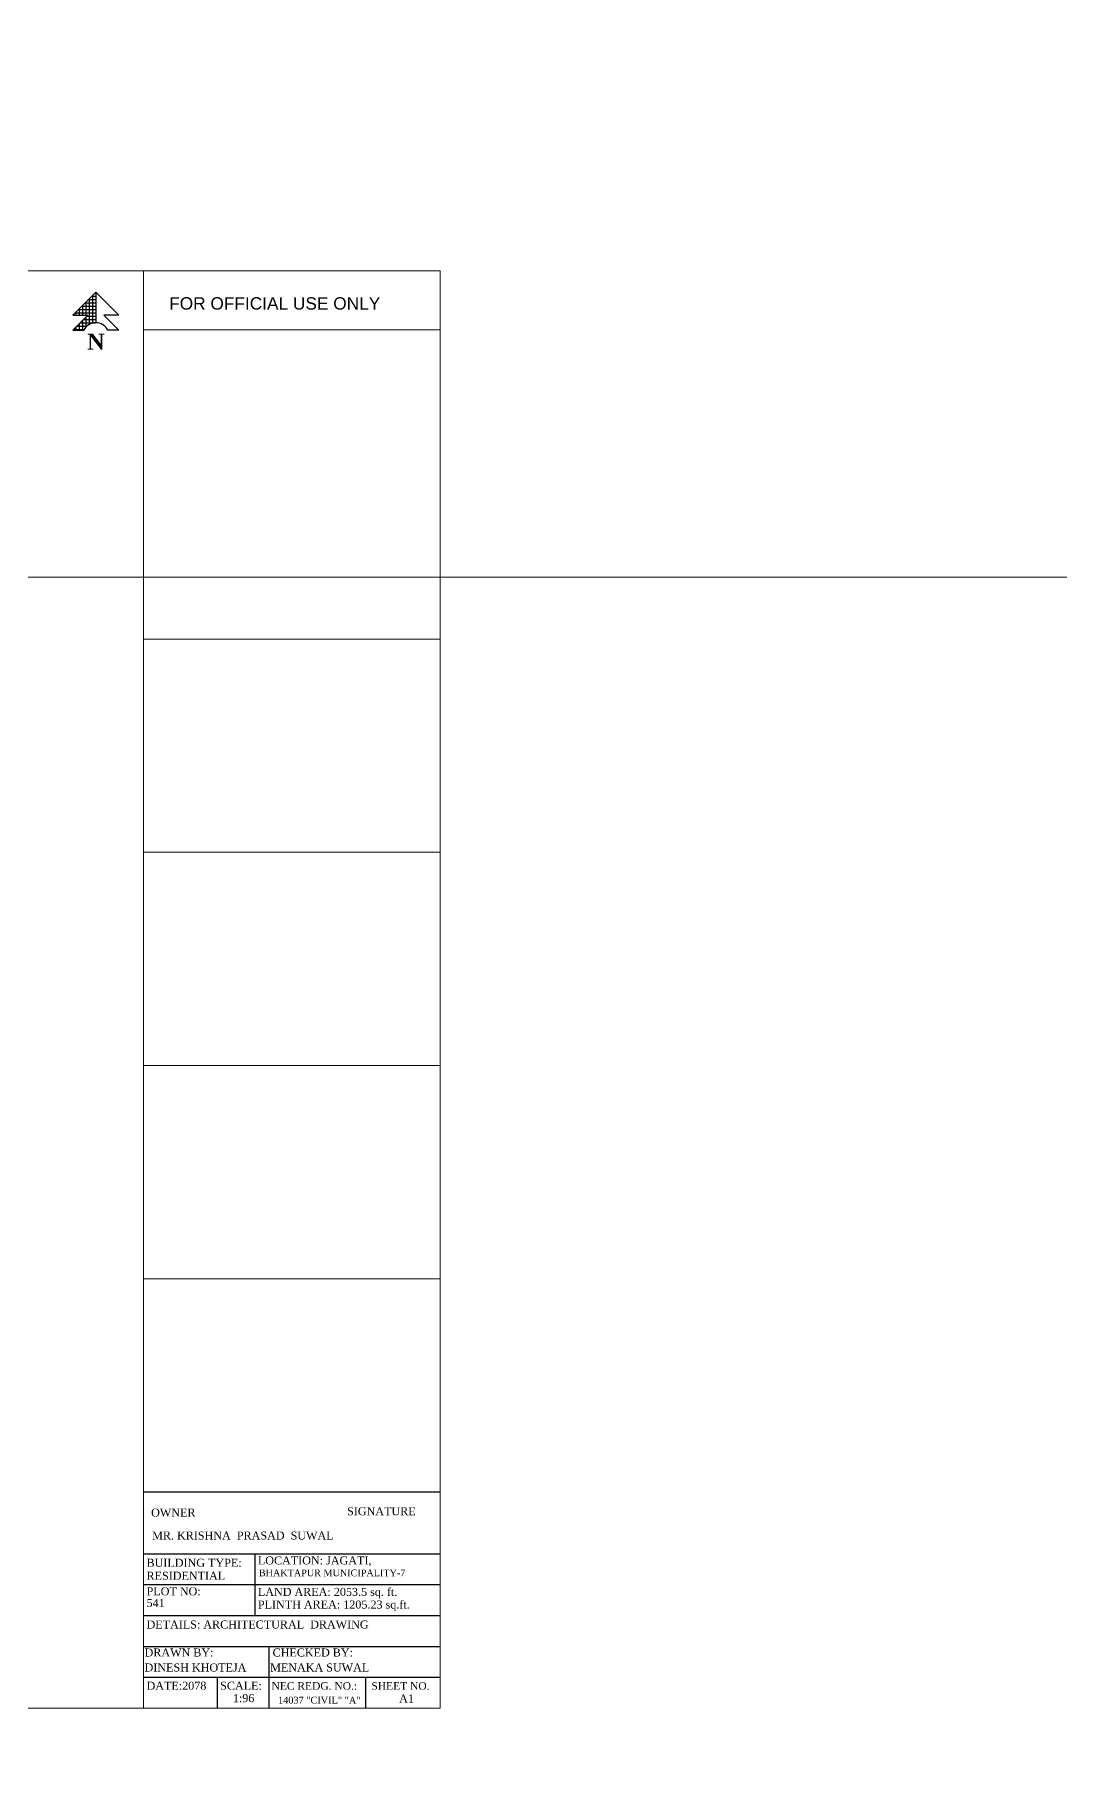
# Model space of a CAD drawing. Header units: inches. Extents: x 6873 to 34015, y -4436 to 8204.
# Drawn here: x 13925 to 15462, y -624 to 1971 of the extents above; entities that cross this region are included whole.
import ezdxf

# ---------------------------------------------------------------- set-up
doc = ezdxf.new("R2010")
doc.units = ezdxf.units.IN
doc.header["$LTSCALE"] = 5
doc.header["$MEASUREMENT"] = 0
for name, color, linetype, lineweight in [('1', 7, 'Continuous', 25), ('A-WALL', 7, 'Continuous', 9), ('Dimension', 7, 'Continuous', 18), ('ele1', 21, 'Continuous', 20)]:
    doc.layers.add(name, color=color, linetype=linetype, lineweight=lineweight)
doc.layers.add('dim line', color=7, linetype='Continuous', lineweight=15, true_color=0xfab2b2)
doc.layers.add('TEXT', color=6, linetype='Continuous')
doc.layers.add('WALL', color=7, linetype='Continuous')
doc.styles.add('ordinary', font='times.ttf')
doc.styles.get("Standard").update_dxf_attribs({"font": 'arial.ttf'})
doc.dimstyles.new('Copy of 96', dxfattribs={"dimtxt": 7, "dimasz": 4, "dimexe": 0.5, "dimexo": 0.5, "dimgap": 3, "dimtad": 1, "dimdec": 1, "dimzin": 11, "dimdsep": 46, "dimlunit": 4, "dimtxsty": 'ordinary', "dimblk": 'OBLIQUE', "dimcen": 0.09, "dimse1": 1, "dimse2": 1, "dimclrt": 6, "dimazin": 0, "dimtfac": 1, "dimtdec": 1, "dimtix": 1, "dimtmove": 2, "dimatfit": 3, "dimldrblk": 'leader', "dimfxl": 0.5, "dimfxlon": 1, "dimtolj": 1, "dimtzin": 0, "dimarcsym": 0})

# ---------------------------------------------------------------- blocks, each defined once
blk = doc.blocks.new('SDEGH')
at = {"layer": 'TEXT'}
h = blk.add_hatch(dxfattribs=at)
h.set_pattern_fill('NET', color=256, scale=40, style=0)
h.set_pattern_definition([(0, (43922.391, -13181.093), (0, 5), []), (90, (43922.391, -13181.093), (-5, 3e-16), [])])
h.paths.add_polyline_path([(52300.8, -9226.1), (52266.3, -9260.6), (52288.8, -9260.6), (52266.3, -9283.1), (52282.8, -9283.1, -0.284572), (52300.8, -9272)])
blk.add_line((52300.8, -9226.1), (52300.8, -9272), dxfattribs=at)
at = {"layer": 'WALL'}
for p, q in [((52266.3, -9260.6), (52300.8, -9226.1)), ((52335.4, -9260.6), (52300.8, -9226.1)), ((52266.3, -9260.6), (52288.8, -9260.6)), ((52266.3, -9283.1), (52288.8, -9260.6)), ((52335.4, -9260.6), (52312.9, -9260.6)), ((52335.4, -9283.1), (52312.9, -9260.6)), ((52266.3, -9283.1), (52282.8, -9283.1)), ((52335.4, -9283.1), (52318.8, -9283.1))]:
    blk.add_line(p, q, dxfattribs=at)
blk.add_arc((52300.8, -9292), 20.1, 26.4605, 153.5395, dxfattribs=at)
at = {"layer": 'Defpoints', "insert": (52287.7, -9288.2), "char_height": 24, "width": 23.16, "attachment_point": 1}
blk.add_mtext('{\\fTimes New Roman|b1|i0|c0|p18;N}', dxfattribs=at)
blk = doc.blocks.new('oblique')
at = {"color": 0, "lineweight": -2}
blk.add_line((0.25, 0.25), (-0.25, -0.25), dxfattribs=at)
at = {"layer": 'dim line', "lineweight": 9}
for p, q in [((-0.4375, 0), (0.4375, 0)), ((0, 0.4375), (0, -0.4375))]:
    blk.add_line(p, q, dxfattribs=at)
blk = doc.blocks.new('*D297')
at = {"layer": 'A-WALL', "color": 0, "lineweight": -2, "ltscale": 50, "transparency": 16777216}
blk.add_line((9737.6, 1324.5), (9837.1, 1152.6), dxfattribs=at)
at = {"layer": 'Defpoints', "color": 0, "ltscale": 50, "transparency": 16777216}
for p in [(14304.7, 3967.7), (9835.3, 1151.6), (9837.1, 1152.6)]:
    blk.add_point(p, dxfattribs=at)
at = {"layer": 'A-WALL', "color": 0, "lineweight": -2, "ltscale": 50, "transparency": 16777216, "xscale": 4, "yscale": 4, "zscale": 4}
for p, rotation in [((9737.6, 1324.5), 120.0600944710371), ((9837.1, 1152.6), 300.0600944710371)]:
    blk.add_blockref('oblique', p, dxfattribs=dict(at, rotation=rotation))
at = {"layer": 'A-WALL', "color": 6, "ltscale": 50, "transparency": 16777216, "insert": (9793, 1241.8), "char_height": 7, "attachment_point": 5, "rotation": 300.0601, "style": 'ordinary'}
blk.add_mtext('\\A1;16\'-7"', dxfattribs=at)
blk = doc.blocks.new('_OBLIQUE')
at = {"color": 0, "linetype": 'ByBlock'}
blk.add_line((-0.5, -0.5), (0.5, 0.5), dxfattribs=at)
blk = doc.blocks.new('leader')
at = {"layer": 'Dimension'}
for p, q in [((-4.42, 0), (4.42, 0)), ((0, -4.33), (0, 4.33))]:
    blk.add_line(p, q, dxfattribs=at)

msp = doc.modelspace()

# ---------------------------------------------------------------- linework, layer by layer
at = {"layer": '1'}
for p, q in [((14088.37, -214.22), (14533.02, -214.22)), ((14088.37, -306.85), (14533.02, -306.85)), ((14255.19, -306.85), (14255.19, -399.49)), ((14088.37, -353.17), (14533.02, -353.17)), ((14088.37, -399.49), (14533.02, -399.49)), ((14088.37, -445.81), (14533.02, -445.81)), ((14276.46, -445.81), (14276.46, -538.44)), ((14088.37, -492.12), (14533.02, -492.12)), ((14199.53, -538.44), (14199.53, -492.12)), ((14421.86, -538.44), (14421.86, -492.12))]:
    msp.add_line(p, q, dxfattribs=at)
at = {"layer": 'A-WALL', "ltscale": 5}
msp.add_xline((15938.1, 1157.37), (1, 0), dxfattribs=at)
msp.add_circle((15105.47, 278.39), 4288.21, dxfattribs=at)
at = {"layer": 'ele1'}
for p, q in [((14088.37, -538.44), (14088.37, 1616.89)), ((14533.02, 1528.34), (14088.37, 1528.34)), ((14533.02, 1064.84), (14088.37, 1064.84)), ((14533.02, 745.08), (14088.37, 745.08)), ((14533.02, 425.31), (14088.37, 425.31)), ((14533.02, 105.55), (14088.37, 105.55))]:
    msp.add_line(p, q, dxfattribs=at)
msp.add_lwpolyline([(11448.05, 1616.89), (14533.02, 1616.89), (14533.02, -538.44), (11448.05, -538.44)], close=True, dxfattribs=at)
msp.add_lwpolyline([(11448.05, 1616.89), (14533.02, 1616.89), (14533.02, -538.44), (11448.05, -538.44)], close=True, dxfattribs=at)

# ---------------------------------------------------------------- block references
at = {"layer": 'WALL'}
msp.add_blockref('SDEGH', (-38283.67, 10810.94), dxfattribs=at)

# ---------------------------------------------------------------- texts
at = {"layer": '1', "style": 'ordinary'}
for s, height, p in [('OWNER', 12, (14099.92, -251.14)), ('SIGNATURE', 12, (14393.57, -249.14)), ('MR. KRISHNA  PRASAD  SUWAL', 12, (14101.46, -285.55)), ('LOCATION: JAGATI,', 12, (14259.92, -322.84)), ('BUILDING TYPE:  ', 12, (14093.09, -326.33)), ('RESIDENTIAL', 12, (14093.09, -345.83)), ('BHAKTAPUR MUNICIPALITY-7', 10.08, (14261.34, -340.56)), ('PLOT NO: ', 12, (14093.09, -369.16)), ('LAND AREA: 2053.5 sq. ft. ', 12, (14259.92, -370.03)), ('541', 12, (14093.09, -386.66)), ('PLINTH AREA: 1205.23 sq.ft.', 12, (14259.92, -389.03)), ('DETAILS: ARCHITECTURAL  DRAWING ', 12, (14093.09, -418.96)), ('DRAWN BY:', 12, (14090.15, -460.92)), ('CHECKED BY: ', 12, (14281.99, -460.92)), ('DINESH KHOTEJA', 12, (14090.15, -483.42)), ('MENAKA SUWAL', 12, (14278.24, -483.42)), ('DATE:2078', 12, (14093.09, -510.73)), ('SCALE:', 12, (14203.4, -510.73)), ('NEC REDG. NO.:', 11.4, (14280.33, -510.73)), ('SHEET NO.', 11.4, (14430.02, -510.73)), ('A1', 12, (14471.56, -530)), ('14037 "CIVIL" "A"', 10.2, (14290.06, -531.49))]:
    msp.add_text(s, height=height, dxfattribs=at).set_placement(p)
msp.add_attdef('1:96', (14222.38, -529.43), 'SCALE', height=12, dxfattribs=at)
at = {"layer": 'Defpoints'}
msp.add_text('FOR OFFICIAL USE ONLY', height=18.5271, dxfattribs=at).set_placement((14126.94, 1558.86))

# ---------------------------------------------------------------- dimensions: what is measured, and where the dimension line sits
at = {"layer": 'A-WALL', "ltscale": 50}
dim = msp.add_linear_dim(base=(9837.06, 1152.62), p1=(14304.67, 3967.66), p2=(9835.32, 1151.61), angle=120.06009, dimstyle='Copy of 96', override={"dimdec": 0, "dimblk": 'oblique', "dimtdec": 0, "dimarcsym": 1}, dxfattribs=at)
dim.commit()
dim.dimension.update_dxf_attribs({"geometry": '*D297', "text_midpoint": (9793.02, 1241.84)})

doc.saveas('drawing.dxf')
